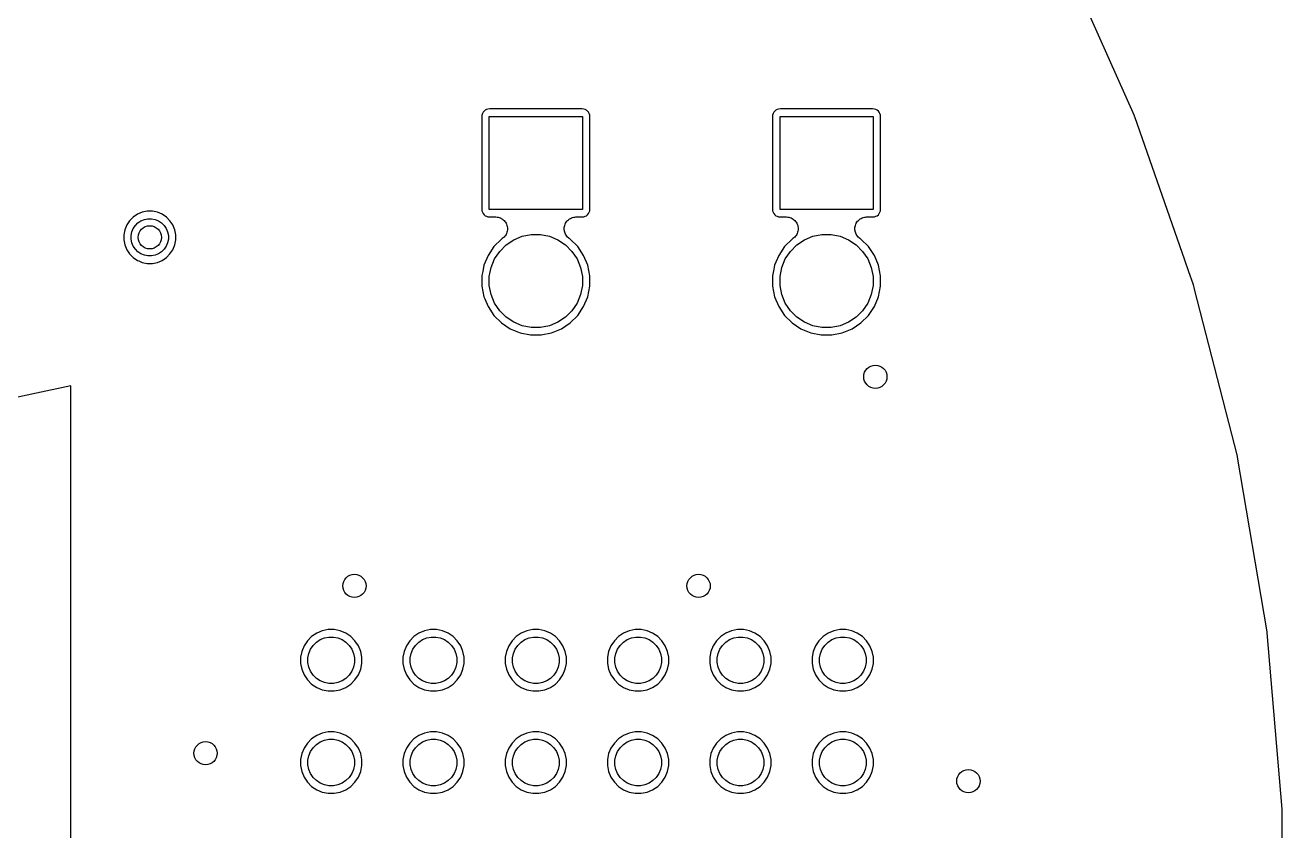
# Model space of a CAD drawing. Extents: x 115.8 to 161.5, y -138.1 to -92.4.
# Drawn here: x 148.01 to 161.52, y -114.53 to -105.87 of the extents above; entities that cross this region are included whole.
import ezdxf

# ---------------------------------------------------------------- set-up
doc = ezdxf.new("R2010")
doc.units = 0
doc.layers.add('BLACK', color=7, linetype='CONTINUOUS')

msp = doc.modelspace()

# ---------------------------------------------------------------- linework, layer by layer
at = {"layer": 'BLACK', "linetype": 'CONTINUOUS'}
for p, q in [((159.156, -105.099), (159.931, -106.839)), ((152.921, -106.834), (152.919, -106.856)), ((152.919, -106.856), (152.919, -107.844)), ((152.926, -106.819), (152.921, -106.834)), ((152.933, -106.805), (152.926, -106.819)), ((152.943, -106.793), (152.933, -106.805)), ((152.955, -106.783), (152.943, -106.793)), ((152.969, -106.776), (152.955, -106.783)), ((152.984, -106.771), (152.969, -106.776)), ((153.006, -106.769), (152.984, -106.771)), ((153, -107.85), (153, -106.85)), ((153, -106.85), (154, -106.85)), ((153.994, -106.769), (153.006, -106.769)), ((154.016, -106.771), (153.994, -106.769)), ((154, -106.85), (154, -107.85)), ((154.031, -106.776), (154.016, -106.771)), ((154.045, -106.783), (154.031, -106.776)), ((154.057, -106.793), (154.045, -106.783)), ((154.067, -106.805), (154.057, -106.793)), ((154.074, -106.819), (154.067, -106.805)), ((154.079, -106.834), (154.074, -106.819)), ((154.081, -106.856), (154.079, -106.834)), ((154.081, -107.844), (154.081, -106.856)), ((156.046, -106.834), (156.044, -106.856)), ((156.044, -106.856), (156.044, -107.844)), ((156.051, -106.819), (156.046, -106.834)), ((156.058, -106.805), (156.051, -106.819)), ((156.068, -106.793), (156.058, -106.805)), ((156.08, -106.783), (156.068, -106.793)), ((156.094, -106.776), (156.08, -106.783)), ((156.109, -106.771), (156.094, -106.776)), ((156.131, -106.769), (156.109, -106.771)), ((156.125, -107.85), (156.125, -106.85)), ((156.125, -106.85), (157.125, -106.85)), ((157.119, -106.769), (156.131, -106.769)), ((157.141, -106.771), (157.119, -106.769)), ((157.125, -106.85), (157.125, -107.85)), ((157.156, -106.776), (157.141, -106.771)), ((157.17, -106.783), (157.156, -106.776)), ((157.182, -106.793), (157.17, -106.783)), ((157.192, -106.805), (157.182, -106.793)), ((157.199, -106.819), (157.192, -106.805)), ((157.204, -106.834), (157.199, -106.819)), ((157.206, -106.856), (157.204, -106.834)), ((157.206, -107.844), (157.206, -106.856)), ((159.931, -106.839), (159.932, -106.841)), ((159.932, -106.841), (159.933, -106.845)), ((159.933, -106.845), (159.935, -106.849)), ((159.935, -106.849), (160.473, -108.393)), ((149.172, -107.933), (149.133, -107.972)), ((149.217, -107.902), (149.172, -107.933)), ((149.268, -107.881), (149.217, -107.902)), ((149.322, -107.87), (149.268, -107.881)), ((149.378, -107.87), (149.322, -107.87)), ((149.432, -107.881), (149.378, -107.87)), ((149.483, -107.902), (149.432, -107.881)), ((149.528, -107.933), (149.483, -107.902)), ((149.567, -107.972), (149.528, -107.933)), ((152.919, -107.844), (152.921, -107.866)), ((152.921, -107.866), (152.926, -107.881)), ((152.926, -107.881), (152.933, -107.895)), ((152.933, -107.895), (152.943, -107.907)), ((152.943, -107.907), (152.955, -107.917)), ((152.955, -107.917), (152.969, -107.924)), ((152.969, -107.924), (152.984, -107.929)), ((152.984, -107.929), (153.006, -107.931)), ((154, -107.85), (153, -107.85)), ((153.006, -107.931), (153.069, -107.931)), ((153.069, -107.931), (153.07, -107.931)), ((153.07, -107.931), (153.07, -107.931)), ((153.07, -107.931), (153.07, -107.931)), ((153.07, -107.931), (153.07, -107.931)), ((153.07, -107.931), (153.083, -107.932)), ((153.083, -107.932), (153.095, -107.934)), ((153.095, -107.934), (153.095, -107.934)), ((153.095, -107.934), (153.095, -107.934)), ((153.095, -107.934), (153.106, -107.937)), ((153.106, -107.937), (153.118, -107.941)), ((153.118, -107.941), (153.118, -107.941)), ((153.118, -107.941), (153.119, -107.941)), ((153.119, -107.941), (153.129, -107.947)), ((153.872, -107.946), (153.883, -107.941)), ((153.883, -107.94), (153.895, -107.937)), ((153.883, -107.941), (153.883, -107.94)), ((153.883, -107.941), (153.883, -107.941)), ((153.895, -107.937), (153.907, -107.933)), ((153.907, -107.933), (153.919, -107.932)), ((153.907, -107.933), (153.907, -107.933)), ((153.907, -107.933), (153.907, -107.933)), ((153.919, -107.932), (153.931, -107.931)), ((153.931, -107.931), (153.994, -107.931)), ((153.994, -107.931), (154.016, -107.929)), ((154.016, -107.929), (154.031, -107.924)), ((154.031, -107.924), (154.045, -107.917)), ((154.045, -107.917), (154.057, -107.907)), ((154.057, -107.907), (154.067, -107.895)), ((154.067, -107.895), (154.074, -107.881)), ((154.074, -107.881), (154.079, -107.866)), ((154.079, -107.866), (154.081, -107.844)), ((156.044, -107.844), (156.046, -107.866)), ((156.046, -107.866), (156.051, -107.881)), ((156.051, -107.881), (156.058, -107.895)), ((156.058, -107.895), (156.068, -107.907)), ((156.068, -107.907), (156.08, -107.917)), ((156.08, -107.917), (156.094, -107.924)), ((156.094, -107.924), (156.109, -107.929)), ((156.109, -107.929), (156.131, -107.931)), ((157.125, -107.85), (156.125, -107.85)), ((156.131, -107.931), (156.194, -107.931)), ((156.194, -107.931), (156.195, -107.931)), ((156.195, -107.931), (156.195, -107.931)), ((156.195, -107.931), (156.195, -107.931)), ((156.195, -107.931), (156.195, -107.931)), ((156.195, -107.931), (156.208, -107.932)), ((156.208, -107.932), (156.22, -107.934)), ((156.22, -107.934), (156.22, -107.934)), ((156.22, -107.934), (156.22, -107.934)), ((156.22, -107.934), (156.231, -107.937)), ((156.231, -107.937), (156.243, -107.941)), ((156.243, -107.941), (156.243, -107.941)), ((156.243, -107.941), (156.244, -107.941)), ((156.244, -107.941), (156.254, -107.947)), ((156.997, -107.946), (157.008, -107.941)), ((157.008, -107.94), (157.02, -107.937)), ((157.008, -107.941), (157.008, -107.94)), ((157.008, -107.941), (157.008, -107.941)), ((157.02, -107.937), (157.032, -107.933)), ((157.032, -107.933), (157.044, -107.932)), ((157.032, -107.933), (157.032, -107.933)), ((157.032, -107.933), (157.032, -107.933)), ((157.044, -107.932), (157.056, -107.931)), ((157.056, -107.931), (157.119, -107.931)), ((157.119, -107.931), (157.141, -107.929)), ((157.141, -107.929), (157.156, -107.924)), ((157.156, -107.924), (157.17, -107.917)), ((157.17, -107.917), (157.182, -107.907)), ((157.182, -107.907), (157.192, -107.895)), ((157.192, -107.895), (157.199, -107.881)), ((157.199, -107.881), (157.204, -107.866)), ((157.204, -107.866), (157.206, -107.844)), ((149.081, -108.068), (149.07, -108.122)), ((149.102, -108.017), (149.081, -108.068)), ((149.133, -107.972), (149.102, -108.017)), ((149.158, -108.092), (149.173, -108.055)), ((149.173, -108.055), (149.195, -108.023)), ((149.195, -108.023), (149.223, -107.995)), ((149.223, -107.995), (149.255, -107.973)), ((149.255, -107.973), (149.292, -107.958)), ((149.292, -107.958), (149.33, -107.95)), ((149.33, -107.95), (149.37, -107.95)), ((149.37, -107.95), (149.408, -107.958)), ((149.408, -107.958), (149.445, -107.973)), ((149.445, -107.973), (149.477, -107.995)), ((149.477, -107.995), (149.505, -108.023)), ((149.505, -108.023), (149.527, -108.055)), ((149.527, -108.055), (149.542, -108.092)), ((149.598, -108.017), (149.567, -107.972)), ((149.619, -108.068), (149.598, -108.017)), ((149.63, -108.122), (149.619, -108.068)), ((153.129, -107.947), (153.14, -107.953)), ((153.14, -107.953), (153.14, -107.953)), ((153.14, -107.953), (153.14, -107.953)), ((153.14, -107.953), (153.15, -107.961)), ((153.15, -107.961), (153.159, -107.969)), ((153.159, -107.969), (153.159, -107.969)), ((153.159, -107.969), (153.159, -107.969)), ((153.159, -107.969), (153.167, -107.979)), ((153.167, -107.979), (153.175, -107.988)), ((153.175, -107.988), (153.175, -107.988)), ((153.175, -107.988), (153.175, -107.988)), ((153.175, -107.988), (153.18, -107.999)), ((153.18, -107.999), (153.186, -108.01)), ((153.186, -108.01), (153.186, -108.01)), ((153.186, -108.01), (153.186, -108.01)), ((153.186, -108.01), (153.19, -108.022)), ((153.19, -108.022), (153.193, -108.034)), ((153.193, -108.034), (153.193, -108.034)), ((153.193, -108.034), (153.193, -108.034)), ((153.193, -108.034), (153.194, -108.046)), ((153.194, -108.071), (153.193, -108.083)), ((153.194, -108.046), (153.196, -108.059)), ((153.196, -108.059), (153.194, -108.071)), ((153.196, -108.059), (153.196, -108.059)), ((153.196, -108.059), (153.196, -108.059)), ((153.804, -108.057), (153.806, -108.045)), ((153.806, -108.069), (153.804, -108.057)), ((153.804, -108.057), (153.804, -108.057)), ((153.804, -108.057), (153.804, -108.057)), ((153.806, -108.045), (153.807, -108.032)), ((153.807, -108.081), (153.806, -108.069)), ((153.807, -108.032), (153.811, -108.021)), ((153.807, -108.032), (153.807, -108.032)), ((153.807, -108.032), (153.807, -108.032)), ((153.811, -108.021), (153.814, -108.009)), ((153.814, -108.009), (153.815, -108.008)), ((153.814, -108.009), (153.814, -108.009)), ((153.815, -108.008), (153.82, -107.998)), ((153.82, -107.998), (153.826, -107.987)), ((153.826, -107.987), (153.834, -107.977)), ((153.826, -107.987), (153.826, -107.987)), ((153.826, -107.987), (153.826, -107.987)), ((153.834, -107.977), (153.842, -107.968)), ((153.842, -107.968), (153.852, -107.96)), ((153.842, -107.968), (153.842, -107.968)), ((153.842, -107.968), (153.842, -107.968)), ((153.852, -107.96), (153.861, -107.952)), ((153.861, -107.952), (153.872, -107.946)), ((153.861, -107.952), (153.861, -107.952)), ((153.861, -107.952), (153.861, -107.952)), ((156.254, -107.947), (156.265, -107.953)), ((156.265, -107.953), (156.265, -107.953)), ((156.265, -107.953), (156.265, -107.953)), ((156.265, -107.953), (156.275, -107.961)), ((156.275, -107.961), (156.284, -107.969)), ((156.284, -107.969), (156.284, -107.969)), ((156.284, -107.969), (156.284, -107.969)), ((156.284, -107.969), (156.292, -107.979)), ((156.292, -107.979), (156.3, -107.988)), ((156.3, -107.988), (156.3, -107.988)), ((156.3, -107.988), (156.3, -107.988)), ((156.3, -107.988), (156.305, -107.999)), ((156.305, -107.999), (156.311, -108.01)), ((156.311, -108.01), (156.311, -108.01)), ((156.311, -108.01), (156.311, -108.01)), ((156.311, -108.01), (156.315, -108.022)), ((156.315, -108.022), (156.318, -108.034)), ((156.318, -108.034), (156.318, -108.034)), ((156.318, -108.034), (156.318, -108.034)), ((156.318, -108.034), (156.319, -108.046)), ((156.319, -108.071), (156.318, -108.083)), ((156.319, -108.046), (156.321, -108.059)), ((156.321, -108.059), (156.319, -108.071)), ((156.321, -108.059), (156.321, -108.059)), ((156.321, -108.059), (156.321, -108.059)), ((156.929, -108.057), (156.931, -108.045)), ((156.931, -108.069), (156.929, -108.057)), ((156.929, -108.057), (156.929, -108.057)), ((156.929, -108.057), (156.929, -108.057)), ((156.931, -108.045), (156.932, -108.032)), ((156.932, -108.081), (156.931, -108.069)), ((156.932, -108.032), (156.936, -108.021)), ((156.932, -108.032), (156.932, -108.032)), ((156.932, -108.032), (156.932, -108.032)), ((156.936, -108.021), (156.939, -108.009)), ((156.939, -108.009), (156.94, -108.008)), ((156.939, -108.009), (156.939, -108.009)), ((156.94, -108.008), (156.945, -107.998)), ((156.945, -107.998), (156.951, -107.987)), ((156.951, -107.987), (156.959, -107.977)), ((156.951, -107.987), (156.951, -107.987)), ((156.951, -107.987), (156.951, -107.987)), ((156.959, -107.977), (156.967, -107.968)), ((156.967, -107.968), (156.977, -107.96)), ((156.967, -107.968), (156.967, -107.968)), ((156.967, -107.968), (156.967, -107.968)), ((156.977, -107.96), (156.986, -107.952)), ((156.986, -107.952), (156.997, -107.946)), ((156.986, -107.952), (156.986, -107.952)), ((156.986, -107.952), (156.986, -107.952)), ((149.07, -108.122), (149.07, -108.178)), ((149.07, -108.178), (149.081, -108.232)), ((149.15, -108.13), (149.158, -108.092)), ((149.15, -108.17), (149.15, -108.13)), ((149.158, -108.208), (149.15, -108.17)), ((149.173, -108.245), (149.158, -108.208)), ((149.542, -108.208), (149.527, -108.245)), ((149.542, -108.092), (149.55, -108.13)), ((149.55, -108.17), (149.542, -108.208)), ((149.55, -108.13), (149.55, -108.17)), ((149.619, -108.232), (149.63, -108.178)), ((149.63, -108.178), (149.63, -108.122)), ((153.13, -108.169), (153.049, -108.25)), ((153.139, -108.164), (153.13, -108.169)), ((153.148, -108.156), (153.139, -108.164)), ((153.158, -108.148), (153.148, -108.156)), ((153.166, -108.138), (153.158, -108.148)), ((153.158, -108.148), (153.158, -108.148)), ((153.158, -108.148), (153.158, -108.148)), ((153.174, -108.129), (153.166, -108.138)), ((153.18, -108.118), (153.174, -108.129)), ((153.174, -108.129), (153.174, -108.129)), ((153.174, -108.129), (153.174, -108.129)), ((153.186, -108.107), (153.18, -108.118)), ((153.181, -108.232), (153.263, -108.177)), ((153.189, -108.095), (153.186, -108.107)), ((153.186, -108.107), (153.186, -108.107)), ((153.186, -108.107), (153.186, -108.107)), ((153.193, -108.084), (153.189, -108.095)), ((153.193, -108.083), (153.193, -108.083)), ((153.193, -108.083), (153.193, -108.084)), ((153.263, -108.177), (153.354, -108.139)), ((153.354, -108.139), (153.451, -108.12)), ((153.451, -108.12), (153.549, -108.12)), ((153.549, -108.12), (153.646, -108.139)), ((153.646, -108.139), (153.737, -108.177)), ((153.737, -108.177), (153.819, -108.232)), ((153.807, -108.082), (153.807, -108.081)), ((153.81, -108.093), (153.807, -108.082)), ((153.807, -108.082), (153.807, -108.082)), ((153.814, -108.105), (153.81, -108.093)), ((153.814, -108.106), (153.814, -108.105)), ((153.814, -108.105), (153.814, -108.105)), ((153.819, -108.116), (153.814, -108.106)), ((153.825, -108.127), (153.819, -108.116)), ((153.825, -108.128), (153.825, -108.127)), ((153.825, -108.127), (153.825, -108.127)), ((153.833, -108.137), (153.825, -108.128)), ((153.841, -108.147), (153.833, -108.137)), ((153.85, -108.155), (153.841, -108.147)), ((153.841, -108.147), (153.841, -108.147)), ((153.841, -108.147), (153.841, -108.147)), ((153.859, -108.163), (153.85, -108.155)), ((153.86, -108.163), (153.859, -108.163)), ((153.861, -108.164), (153.86, -108.163)), ((153.86, -108.163), (153.86, -108.163)), ((153.86, -108.163), (153.86, -108.163)), ((153.87, -108.169), (153.861, -108.164)), ((153.951, -108.25), (153.87, -108.169)), ((156.255, -108.169), (156.174, -108.25)), ((156.264, -108.164), (156.255, -108.169)), ((156.273, -108.156), (156.264, -108.164)), ((156.283, -108.148), (156.273, -108.156)), ((156.291, -108.138), (156.283, -108.148)), ((156.283, -108.148), (156.283, -108.148)), ((156.283, -108.148), (156.283, -108.148)), ((156.299, -108.129), (156.291, -108.138)), ((156.305, -108.118), (156.299, -108.129)), ((156.299, -108.129), (156.299, -108.129)), ((156.299, -108.129), (156.299, -108.129)), ((156.311, -108.107), (156.305, -108.118)), ((156.306, -108.232), (156.388, -108.177)), ((156.314, -108.095), (156.311, -108.107)), ((156.311, -108.107), (156.311, -108.107)), ((156.311, -108.107), (156.311, -108.107)), ((156.318, -108.084), (156.314, -108.095)), ((156.318, -108.083), (156.318, -108.083)), ((156.318, -108.083), (156.318, -108.084)), ((156.388, -108.177), (156.479, -108.139)), ((156.479, -108.139), (156.576, -108.12)), ((156.576, -108.12), (156.674, -108.12)), ((156.674, -108.12), (156.771, -108.139)), ((156.771, -108.139), (156.862, -108.177)), ((156.862, -108.177), (156.944, -108.232)), ((156.932, -108.082), (156.932, -108.081)), ((156.935, -108.093), (156.932, -108.082)), ((156.932, -108.082), (156.932, -108.082)), ((156.939, -108.105), (156.935, -108.093)), ((156.939, -108.106), (156.939, -108.105)), ((156.939, -108.105), (156.939, -108.105)), ((156.944, -108.116), (156.939, -108.106)), ((156.95, -108.127), (156.944, -108.116)), ((156.95, -108.128), (156.95, -108.127)), ((156.95, -108.127), (156.95, -108.127)), ((156.958, -108.137), (156.95, -108.128)), ((156.966, -108.147), (156.958, -108.137)), ((156.975, -108.155), (156.966, -108.147)), ((156.966, -108.147), (156.966, -108.147)), ((156.966, -108.147), (156.966, -108.147)), ((156.984, -108.163), (156.975, -108.155)), ((156.985, -108.163), (156.984, -108.163)), ((156.986, -108.164), (156.985, -108.163)), ((156.985, -108.163), (156.985, -108.163)), ((156.985, -108.163), (156.985, -108.163)), ((156.995, -108.169), (156.986, -108.164)), ((157.076, -108.25), (156.995, -108.169)), ((149.081, -108.232), (149.102, -108.283)), ((149.102, -108.283), (149.133, -108.328)), ((149.133, -108.328), (149.172, -108.367)), ((149.195, -108.277), (149.173, -108.245)), ((149.223, -108.305), (149.195, -108.277)), ((149.255, -108.327), (149.223, -108.305)), ((149.292, -108.342), (149.255, -108.327)), ((149.33, -108.35), (149.292, -108.342)), ((149.37, -108.35), (149.33, -108.35)), ((149.408, -108.342), (149.37, -108.35)), ((149.445, -108.327), (149.408, -108.342)), ((149.477, -108.305), (149.445, -108.327)), ((149.505, -108.277), (149.477, -108.305)), ((149.527, -108.245), (149.505, -108.277)), ((149.528, -108.367), (149.567, -108.328)), ((149.567, -108.328), (149.598, -108.283)), ((149.598, -108.283), (149.619, -108.232)), ((152.986, -108.345), (152.942, -108.451)), ((153.049, -108.25), (152.986, -108.345)), ((153.057, -108.383), (153.112, -108.301)), ((153.112, -108.301), (153.181, -108.232)), ((153.819, -108.232), (153.888, -108.301)), ((153.888, -108.301), (153.943, -108.383)), ((154.014, -108.345), (153.951, -108.25)), ((154.058, -108.451), (154.014, -108.345)), ((156.111, -108.345), (156.067, -108.451)), ((156.174, -108.25), (156.111, -108.345)), ((156.182, -108.383), (156.237, -108.301)), ((156.237, -108.301), (156.306, -108.232)), ((156.944, -108.232), (157.013, -108.301)), ((157.013, -108.301), (157.068, -108.383)), ((157.139, -108.345), (157.076, -108.25)), ((157.183, -108.451), (157.139, -108.345)), ((149.172, -108.367), (149.217, -108.398)), ((149.217, -108.398), (149.232, -108.404)), ((149.232, -108.404), (149.232, -108.404)), ((149.232, -108.404), (149.268, -108.419)), ((149.268, -108.419), (149.322, -108.43)), ((149.322, -108.43), (149.378, -108.43)), ((149.378, -108.43), (149.432, -108.419)), ((149.432, -108.419), (149.483, -108.398)), ((149.483, -108.398), (149.528, -108.367)), ((152.942, -108.451), (152.929, -108.518)), ((153, -108.571), (153.019, -108.474)), ((153.019, -108.474), (153.057, -108.383)), ((153.943, -108.383), (153.981, -108.474)), ((153.981, -108.474), (154, -108.571)), ((154.08, -108.563), (154.058, -108.451)), ((156.067, -108.451), (156.059, -108.494)), ((156.125, -108.571), (156.144, -108.474)), ((156.144, -108.474), (156.182, -108.383)), ((157.068, -108.383), (157.106, -108.474)), ((157.106, -108.474), (157.125, -108.571)), ((157.205, -108.563), (157.183, -108.451)), ((160.473, -108.393), (160.473, -108.393)), ((160.473, -108.393), (160.515, -108.516)), ((152.929, -108.518), (152.92, -108.562)), ((152.92, -108.562), (152.92, -108.563)), ((152.92, -108.563), (152.92, -108.677)), ((152.929, -108.518), (152.929, -108.518)), ((153, -108.669), (153, -108.571)), ((154, -108.571), (154, -108.669)), ((154.08, -108.677), (154.08, -108.563)), ((156.059, -108.494), (156.045, -108.563)), ((156.045, -108.563), (156.045, -108.677)), ((156.059, -108.494), (156.059, -108.494)), ((156.125, -108.669), (156.125, -108.571)), ((157.125, -108.571), (157.125, -108.669)), ((157.205, -108.677), (157.205, -108.563)), ((160.515, -108.516), (160.562, -108.648)), ((152.92, -108.677), (152.942, -108.789)), ((153.019, -108.766), (153, -108.669)), ((154, -108.669), (153.981, -108.766)), ((154.058, -108.789), (154.08, -108.677)), ((156.045, -108.677), (156.067, -108.789)), ((156.144, -108.766), (156.125, -108.669)), ((157.125, -108.669), (157.106, -108.766)), ((157.183, -108.789), (157.205, -108.677)), ((160.562, -108.648), (160.562, -108.65)), ((160.562, -108.65), (160.563, -108.654)), ((160.563, -108.654), (160.565, -108.659)), ((160.565, -108.659), (160.578, -108.709)), ((160.578, -108.709), (161.038, -110.504)), ((152.942, -108.789), (152.952, -108.811)), ((152.952, -108.811), (152.952, -108.812)), ((152.952, -108.812), (152.986, -108.895)), ((153.057, -108.857), (153.019, -108.766)), ((153.112, -108.939), (153.057, -108.857)), ((153.943, -108.857), (153.888, -108.939)), ((153.981, -108.766), (153.943, -108.857)), ((154.014, -108.895), (154.058, -108.789)), ((156.067, -108.789), (156.111, -108.895)), ((156.182, -108.857), (156.144, -108.766)), ((156.237, -108.939), (156.182, -108.857)), ((157.068, -108.857), (157.013, -108.939)), ((157.106, -108.766), (157.068, -108.857)), ((157.139, -108.895), (157.183, -108.789)), ((152.986, -108.895), (153.049, -108.99)), ((153.049, -108.99), (153.13, -109.071)), ((153.181, -109.008), (153.112, -108.939)), ((153.263, -109.063), (153.181, -109.008)), ((153.819, -109.008), (153.737, -109.063)), ((153.888, -108.939), (153.819, -109.008)), ((153.87, -109.071), (153.951, -108.99)), ((153.951, -108.99), (154.014, -108.895)), ((156.111, -108.895), (156.174, -108.99)), ((156.174, -108.99), (156.255, -109.071)), ((156.306, -109.008), (156.237, -108.939)), ((156.388, -109.063), (156.306, -109.008)), ((156.944, -109.008), (156.862, -109.063)), ((157.013, -108.939), (156.944, -109.008)), ((156.995, -109.071), (157.076, -108.99)), ((157.076, -108.99), (157.139, -108.895)), ((153.13, -109.071), (153.225, -109.134)), ((153.225, -109.134), (153.331, -109.178)), ((153.354, -109.101), (153.263, -109.063)), ((153.451, -109.12), (153.354, -109.101)), ((153.549, -109.12), (153.451, -109.12)), ((153.646, -109.101), (153.549, -109.12)), ((153.737, -109.063), (153.646, -109.101)), ((153.669, -109.178), (153.775, -109.134)), ((153.775, -109.134), (153.87, -109.071)), ((156.255, -109.071), (156.35, -109.134)), ((156.35, -109.134), (156.456, -109.178)), ((156.479, -109.101), (156.388, -109.063)), ((156.576, -109.12), (156.479, -109.101)), ((156.674, -109.12), (156.576, -109.12)), ((156.771, -109.101), (156.674, -109.12)), ((156.862, -109.063), (156.771, -109.101)), ((156.794, -109.178), (156.9, -109.134)), ((156.9, -109.134), (156.995, -109.071)), ((153.331, -109.178), (153.443, -109.2)), ((153.443, -109.2), (153.557, -109.2)), ((153.557, -109.2), (153.669, -109.178)), ((156.456, -109.178), (156.568, -109.2)), ((156.568, -109.2), (156.682, -109.2)), ((156.682, -109.2), (156.794, -109.178)), ((148.5, -109.747), (147.575, -109.945)), ((148.5, -120.791), (148.5, -109.747)), ((161.038, -110.504), (161.039, -110.506)), ((161.039, -110.506), (161.04, -110.51)), ((161.04, -110.51), (161.041, -110.514)), ((161.041, -110.514), (161.358, -112.393)), ((151.204, -112.383), (151.144, -112.408)), ((151.267, -112.37), (151.204, -112.383)), ((151.333, -112.37), (151.267, -112.37)), ((151.396, -112.383), (151.333, -112.37)), ((151.456, -112.408), (151.396, -112.383)), ((152.304, -112.383), (152.244, -112.408)), ((152.367, -112.37), (152.304, -112.383)), ((152.433, -112.37), (152.367, -112.37)), ((152.496, -112.383), (152.433, -112.37)), ((152.556, -112.408), (152.496, -112.383)), ((153.404, -112.383), (153.344, -112.408)), ((153.467, -112.37), (153.404, -112.383)), ((153.533, -112.37), (153.467, -112.37)), ((153.596, -112.383), (153.533, -112.37)), ((153.656, -112.408), (153.596, -112.383)), ((154.504, -112.383), (154.444, -112.408)), ((154.567, -112.37), (154.504, -112.383)), ((154.633, -112.37), (154.567, -112.37)), ((154.696, -112.383), (154.633, -112.37)), ((154.756, -112.408), (154.696, -112.383)), ((155.604, -112.383), (155.544, -112.408)), ((155.667, -112.37), (155.604, -112.383)), ((155.733, -112.37), (155.667, -112.37)), ((155.796, -112.383), (155.733, -112.37)), ((155.856, -112.408), (155.796, -112.383)), ((156.704, -112.383), (156.644, -112.408)), ((156.767, -112.37), (156.704, -112.383)), ((156.833, -112.37), (156.767, -112.37)), ((156.896, -112.383), (156.833, -112.37)), ((156.956, -112.408), (156.896, -112.383)), ((161.358, -112.393), (161.359, -112.395)), ((161.359, -112.395), (161.359, -112.399)), ((161.359, -112.399), (161.36, -112.403)), ((161.36, -112.403), (161.519, -114.302)), ((151.044, -112.49), (151.008, -112.544)), ((151.09, -112.444), (151.044, -112.49)), ((151.144, -112.408), (151.09, -112.444)), ((151.106, -112.541), (151.141, -112.506)), ((151.141, -112.506), (151.182, -112.478)), ((151.182, -112.478), (151.227, -112.46)), ((151.227, -112.46), (151.275, -112.45)), ((151.275, -112.45), (151.325, -112.45)), ((151.325, -112.45), (151.373, -112.46)), ((151.373, -112.46), (151.418, -112.478)), ((151.418, -112.478), (151.459, -112.506)), ((151.51, -112.444), (151.456, -112.408)), ((151.459, -112.506), (151.494, -112.541)), ((151.556, -112.49), (151.51, -112.444)), ((151.592, -112.544), (151.556, -112.49)), ((152.144, -112.49), (152.108, -112.544)), ((152.19, -112.444), (152.144, -112.49)), ((152.244, -112.408), (152.19, -112.444)), ((152.206, -112.541), (152.241, -112.506)), ((152.241, -112.506), (152.282, -112.478)), ((152.282, -112.478), (152.327, -112.46)), ((152.327, -112.46), (152.375, -112.45)), ((152.375, -112.45), (152.425, -112.45)), ((152.425, -112.45), (152.473, -112.46)), ((152.473, -112.46), (152.518, -112.478)), ((152.518, -112.478), (152.559, -112.506)), ((152.61, -112.444), (152.556, -112.408)), ((152.559, -112.506), (152.594, -112.541)), ((152.656, -112.49), (152.61, -112.444)), ((152.692, -112.544), (152.656, -112.49)), ((153.244, -112.49), (153.208, -112.544)), ((153.29, -112.444), (153.244, -112.49)), ((153.344, -112.408), (153.29, -112.444)), ((153.306, -112.541), (153.341, -112.506)), ((153.341, -112.506), (153.382, -112.478)), ((153.382, -112.478), (153.427, -112.46)), ((153.427, -112.46), (153.475, -112.45)), ((153.475, -112.45), (153.525, -112.45)), ((153.525, -112.45), (153.573, -112.46)), ((153.573, -112.46), (153.618, -112.478)), ((153.618, -112.478), (153.659, -112.506)), ((153.71, -112.444), (153.656, -112.408)), ((153.659, -112.506), (153.694, -112.541)), ((153.756, -112.49), (153.71, -112.444)), ((153.792, -112.544), (153.756, -112.49)), ((154.344, -112.49), (154.308, -112.544)), ((154.39, -112.444), (154.344, -112.49)), ((154.444, -112.408), (154.39, -112.444)), ((154.406, -112.541), (154.441, -112.506)), ((154.441, -112.506), (154.482, -112.478)), ((154.482, -112.478), (154.527, -112.46)), ((154.527, -112.46), (154.575, -112.45)), ((154.575, -112.45), (154.625, -112.45)), ((154.625, -112.45), (154.673, -112.46)), ((154.673, -112.46), (154.718, -112.478)), ((154.718, -112.478), (154.759, -112.506)), ((154.81, -112.444), (154.756, -112.408)), ((154.759, -112.506), (154.794, -112.541)), ((154.856, -112.49), (154.81, -112.444)), ((154.892, -112.544), (154.856, -112.49)), ((155.444, -112.49), (155.408, -112.544)), ((155.49, -112.444), (155.444, -112.49)), ((155.544, -112.408), (155.49, -112.444)), ((155.506, -112.541), (155.541, -112.506)), ((155.541, -112.506), (155.582, -112.478)), ((155.582, -112.478), (155.627, -112.46)), ((155.627, -112.46), (155.675, -112.45)), ((155.675, -112.45), (155.725, -112.45)), ((155.725, -112.45), (155.773, -112.46)), ((155.773, -112.46), (155.818, -112.478)), ((155.818, -112.478), (155.859, -112.506)), ((155.91, -112.444), (155.856, -112.408)), ((155.859, -112.506), (155.894, -112.541)), ((155.956, -112.49), (155.91, -112.444)), ((155.992, -112.544), (155.956, -112.49)), ((156.544, -112.49), (156.508, -112.544)), ((156.59, -112.444), (156.544, -112.49)), ((156.644, -112.408), (156.59, -112.444)), ((156.606, -112.541), (156.641, -112.506)), ((156.641, -112.506), (156.682, -112.478)), ((156.682, -112.478), (156.727, -112.46)), ((156.727, -112.46), (156.775, -112.45)), ((156.775, -112.45), (156.825, -112.45)), ((156.825, -112.45), (156.873, -112.46)), ((156.873, -112.46), (156.918, -112.478)), ((156.918, -112.478), (156.959, -112.506)), ((157.01, -112.444), (156.956, -112.408)), ((156.959, -112.506), (156.994, -112.541)), ((157.056, -112.49), (157.01, -112.444)), ((157.092, -112.544), (157.056, -112.49)), ((150.983, -112.604), (150.97, -112.667)), ((150.97, -112.667), (150.97, -112.733)), ((151.008, -112.544), (150.983, -112.604)), ((151.05, -112.675), (151.06, -112.627)), ((151.06, -112.627), (151.078, -112.582)), ((151.078, -112.582), (151.106, -112.541)), ((151.494, -112.541), (151.522, -112.582)), ((151.522, -112.582), (151.54, -112.627)), ((151.54, -112.627), (151.55, -112.675)), ((151.617, -112.604), (151.592, -112.544)), ((151.63, -112.667), (151.617, -112.604)), ((151.63, -112.733), (151.63, -112.667)), ((152.083, -112.604), (152.07, -112.667)), ((152.07, -112.667), (152.07, -112.733)), ((152.108, -112.544), (152.083, -112.604)), ((152.15, -112.675), (152.16, -112.627)), ((152.16, -112.627), (152.178, -112.582)), ((152.178, -112.582), (152.206, -112.541)), ((152.594, -112.541), (152.622, -112.582)), ((152.622, -112.582), (152.64, -112.627)), ((152.64, -112.627), (152.65, -112.675)), ((152.717, -112.604), (152.692, -112.544)), ((152.73, -112.667), (152.717, -112.604)), ((152.73, -112.733), (152.73, -112.667)), ((153.183, -112.604), (153.17, -112.667)), ((153.17, -112.667), (153.17, -112.733)), ((153.208, -112.544), (153.183, -112.604)), ((153.25, -112.675), (153.26, -112.627)), ((153.26, -112.627), (153.278, -112.582)), ((153.278, -112.582), (153.306, -112.541)), ((153.694, -112.541), (153.722, -112.582)), ((153.722, -112.582), (153.74, -112.627)), ((153.74, -112.627), (153.75, -112.675)), ((153.817, -112.604), (153.792, -112.544)), ((153.83, -112.667), (153.817, -112.604)), ((153.83, -112.733), (153.83, -112.667)), ((154.283, -112.604), (154.27, -112.667)), ((154.27, -112.667), (154.27, -112.733)), ((154.308, -112.544), (154.283, -112.604)), ((154.35, -112.675), (154.36, -112.627)), ((154.36, -112.627), (154.378, -112.582)), ((154.378, -112.582), (154.406, -112.541)), ((154.794, -112.541), (154.822, -112.582)), ((154.822, -112.582), (154.84, -112.627)), ((154.84, -112.627), (154.85, -112.675)), ((154.917, -112.604), (154.892, -112.544)), ((154.93, -112.667), (154.917, -112.604)), ((154.93, -112.733), (154.93, -112.667)), ((155.383, -112.604), (155.37, -112.667)), ((155.37, -112.667), (155.37, -112.733)), ((155.408, -112.544), (155.383, -112.604)), ((155.45, -112.675), (155.46, -112.627)), ((155.46, -112.627), (155.478, -112.582)), ((155.478, -112.582), (155.506, -112.541)), ((155.894, -112.541), (155.922, -112.582)), ((155.922, -112.582), (155.94, -112.627)), ((155.94, -112.627), (155.95, -112.675)), ((156.017, -112.604), (155.992, -112.544)), ((156.03, -112.667), (156.017, -112.604)), ((156.03, -112.733), (156.03, -112.667)), ((156.483, -112.604), (156.47, -112.667)), ((156.47, -112.667), (156.47, -112.733)), ((156.508, -112.544), (156.483, -112.604)), ((156.55, -112.675), (156.56, -112.627)), ((156.56, -112.627), (156.578, -112.582)), ((156.578, -112.582), (156.606, -112.541)), ((156.994, -112.541), (157.022, -112.582)), ((157.022, -112.582), (157.04, -112.627)), ((157.04, -112.627), (157.05, -112.675)), ((157.117, -112.604), (157.092, -112.544)), ((157.13, -112.667), (157.117, -112.604)), ((157.13, -112.733), (157.13, -112.667)), ((150.97, -112.733), (150.983, -112.796)), ((150.983, -112.796), (151.008, -112.856)), ((151.05, -112.725), (151.05, -112.675)), ((151.06, -112.773), (151.05, -112.725)), ((151.078, -112.818), (151.06, -112.773)), ((151.54, -112.773), (151.522, -112.818)), ((151.55, -112.725), (151.54, -112.773)), ((151.55, -112.675), (151.55, -112.725)), ((151.592, -112.856), (151.617, -112.796)), ((151.617, -112.796), (151.63, -112.733)), ((152.07, -112.733), (152.083, -112.796)), ((152.083, -112.796), (152.108, -112.856)), ((152.15, -112.725), (152.15, -112.675)), ((152.16, -112.773), (152.15, -112.725)), ((152.178, -112.818), (152.16, -112.773)), ((152.64, -112.773), (152.622, -112.818)), ((152.65, -112.725), (152.64, -112.773)), ((152.65, -112.675), (152.65, -112.725)), ((152.692, -112.856), (152.717, -112.796)), ((152.717, -112.796), (152.73, -112.733)), ((153.17, -112.733), (153.183, -112.796)), ((153.183, -112.796), (153.208, -112.856)), ((153.25, -112.725), (153.25, -112.675)), ((153.26, -112.773), (153.25, -112.725)), ((153.278, -112.818), (153.26, -112.773)), ((153.74, -112.773), (153.722, -112.818)), ((153.75, -112.725), (153.74, -112.773)), ((153.75, -112.675), (153.75, -112.725)), ((153.792, -112.856), (153.817, -112.796)), ((153.817, -112.796), (153.83, -112.733)), ((154.27, -112.733), (154.283, -112.796)), ((154.283, -112.796), (154.308, -112.856)), ((154.35, -112.725), (154.35, -112.675)), ((154.36, -112.773), (154.35, -112.725)), ((154.378, -112.818), (154.36, -112.773)), ((154.84, -112.773), (154.822, -112.818)), ((154.85, -112.725), (154.84, -112.773)), ((154.85, -112.675), (154.85, -112.725)), ((154.892, -112.856), (154.917, -112.796)), ((154.917, -112.796), (154.93, -112.733)), ((155.37, -112.733), (155.383, -112.796)), ((155.383, -112.796), (155.408, -112.856)), ((155.45, -112.725), (155.45, -112.675)), ((155.46, -112.773), (155.45, -112.725)), ((155.478, -112.818), (155.46, -112.773)), ((155.94, -112.773), (155.922, -112.818)), ((155.95, -112.725), (155.94, -112.773)), ((155.95, -112.675), (155.95, -112.725)), ((155.992, -112.856), (156.017, -112.796)), ((156.017, -112.796), (156.03, -112.733)), ((156.47, -112.733), (156.483, -112.796)), ((156.483, -112.796), (156.508, -112.856)), ((156.55, -112.725), (156.55, -112.675)), ((156.56, -112.773), (156.55, -112.725)), ((156.578, -112.818), (156.56, -112.773)), ((157.04, -112.773), (157.022, -112.818)), ((157.05, -112.725), (157.04, -112.773)), ((157.05, -112.675), (157.05, -112.725)), ((157.092, -112.856), (157.117, -112.796)), ((157.117, -112.796), (157.13, -112.733)), ((151.008, -112.856), (151.044, -112.91)), ((151.044, -112.91), (151.09, -112.956)), ((151.106, -112.859), (151.078, -112.818)), ((151.141, -112.894), (151.106, -112.859)), ((151.182, -112.922), (151.141, -112.894)), ((151.227, -112.94), (151.182, -112.922)), ((151.275, -112.95), (151.227, -112.94)), ((151.373, -112.94), (151.325, -112.95)), ((151.418, -112.922), (151.373, -112.94)), ((151.459, -112.894), (151.418, -112.922)), ((151.494, -112.859), (151.459, -112.894)), ((151.522, -112.818), (151.494, -112.859)), ((151.51, -112.956), (151.556, -112.91)), ((151.556, -112.91), (151.592, -112.856)), ((152.108, -112.856), (152.144, -112.91)), ((152.144, -112.91), (152.19, -112.956)), ((152.206, -112.859), (152.178, -112.818)), ((152.241, -112.894), (152.206, -112.859)), ((152.282, -112.922), (152.241, -112.894)), ((152.327, -112.94), (152.282, -112.922)), ((152.375, -112.95), (152.327, -112.94)), ((152.473, -112.94), (152.425, -112.95)), ((152.518, -112.922), (152.473, -112.94)), ((152.559, -112.894), (152.518, -112.922)), ((152.594, -112.859), (152.559, -112.894)), ((152.622, -112.818), (152.594, -112.859)), ((152.61, -112.956), (152.656, -112.91)), ((152.656, -112.91), (152.692, -112.856)), ((153.208, -112.856), (153.244, -112.91)), ((153.244, -112.91), (153.29, -112.956)), ((153.306, -112.859), (153.278, -112.818)), ((153.341, -112.894), (153.306, -112.859)), ((153.382, -112.922), (153.341, -112.894)), ((153.427, -112.94), (153.382, -112.922)), ((153.475, -112.95), (153.427, -112.94)), ((153.573, -112.94), (153.525, -112.95)), ((153.618, -112.922), (153.573, -112.94)), ((153.659, -112.894), (153.618, -112.922)), ((153.694, -112.859), (153.659, -112.894)), ((153.722, -112.818), (153.694, -112.859)), ((153.71, -112.956), (153.756, -112.91)), ((153.756, -112.91), (153.792, -112.856)), ((154.308, -112.856), (154.344, -112.91)), ((154.344, -112.91), (154.39, -112.956)), ((154.406, -112.859), (154.378, -112.818)), ((154.441, -112.894), (154.406, -112.859)), ((154.482, -112.922), (154.441, -112.894)), ((154.527, -112.94), (154.482, -112.922)), ((154.575, -112.95), (154.527, -112.94)), ((154.673, -112.94), (154.625, -112.95)), ((154.718, -112.922), (154.673, -112.94)), ((154.759, -112.894), (154.718, -112.922)), ((154.794, -112.859), (154.759, -112.894)), ((154.822, -112.818), (154.794, -112.859)), ((154.81, -112.956), (154.856, -112.91)), ((154.856, -112.91), (154.892, -112.856)), ((155.408, -112.856), (155.444, -112.91)), ((155.444, -112.91), (155.49, -112.956)), ((155.506, -112.859), (155.478, -112.818)), ((155.541, -112.894), (155.506, -112.859)), ((155.582, -112.922), (155.541, -112.894)), ((155.627, -112.94), (155.582, -112.922)), ((155.675, -112.95), (155.627, -112.94)), ((155.773, -112.94), (155.725, -112.95)), ((155.818, -112.922), (155.773, -112.94)), ((155.859, -112.894), (155.818, -112.922)), ((155.894, -112.859), (155.859, -112.894)), ((155.922, -112.818), (155.894, -112.859)), ((155.91, -112.956), (155.956, -112.91)), ((155.956, -112.91), (155.992, -112.856)), ((156.508, -112.856), (156.544, -112.91)), ((156.544, -112.91), (156.59, -112.956)), ((156.606, -112.859), (156.578, -112.818)), ((156.641, -112.894), (156.606, -112.859)), ((156.682, -112.922), (156.641, -112.894)), ((156.727, -112.94), (156.682, -112.922)), ((156.775, -112.95), (156.727, -112.94)), ((156.873, -112.94), (156.825, -112.95)), ((156.918, -112.922), (156.873, -112.94)), ((156.959, -112.894), (156.918, -112.922)), ((156.994, -112.859), (156.959, -112.894)), ((157.022, -112.818), (156.994, -112.859)), ((157.01, -112.956), (157.056, -112.91)), ((157.056, -112.91), (157.092, -112.856)), ((151.09, -112.956), (151.144, -112.992)), ((151.144, -112.992), (151.204, -113.017)), ((151.204, -113.017), (151.267, -113.03)), ((151.267, -113.03), (151.333, -113.03)), ((151.325, -112.95), (151.275, -112.95)), ((151.333, -113.03), (151.396, -113.017)), ((151.396, -113.017), (151.456, -112.992)), ((151.456, -112.992), (151.51, -112.956)), ((152.19, -112.956), (152.244, -112.992)), ((152.244, -112.992), (152.304, -113.017)), ((152.304, -113.017), (152.367, -113.03)), ((152.367, -113.03), (152.433, -113.03)), ((152.425, -112.95), (152.375, -112.95)), ((152.433, -113.03), (152.496, -113.017)), ((152.496, -113.017), (152.556, -112.992)), ((152.556, -112.992), (152.61, -112.956)), ((153.29, -112.956), (153.344, -112.992)), ((153.344, -112.992), (153.404, -113.017)), ((153.404, -113.017), (153.467, -113.03)), ((153.467, -113.03), (153.533, -113.03)), ((153.525, -112.95), (153.475, -112.95)), ((153.533, -113.03), (153.596, -113.017)), ((153.596, -113.017), (153.656, -112.992)), ((153.656, -112.992), (153.71, -112.956)), ((154.39, -112.956), (154.444, -112.992)), ((154.444, -112.992), (154.504, -113.017)), ((154.504, -113.017), (154.567, -113.03)), ((154.567, -113.03), (154.633, -113.03)), ((154.625, -112.95), (154.575, -112.95)), ((154.633, -113.03), (154.696, -113.017)), ((154.696, -113.017), (154.756, -112.992)), ((154.756, -112.992), (154.81, -112.956)), ((155.49, -112.956), (155.544, -112.992)), ((155.544, -112.992), (155.604, -113.017)), ((155.604, -113.017), (155.667, -113.03)), ((155.667, -113.03), (155.733, -113.03)), ((155.725, -112.95), (155.675, -112.95)), ((155.733, -113.03), (155.796, -113.017)), ((155.796, -113.017), (155.856, -112.992)), ((155.856, -112.992), (155.91, -112.956)), ((156.59, -112.956), (156.644, -112.992)), ((156.644, -112.992), (156.704, -113.017)), ((156.704, -113.017), (156.767, -113.03)), ((156.767, -113.03), (156.833, -113.03)), ((156.825, -112.95), (156.775, -112.95)), ((156.833, -113.03), (156.896, -113.017)), ((156.896, -113.017), (156.956, -112.992)), ((156.956, -112.992), (157.01, -112.956)), ((151.204, -113.483), (151.144, -113.508)), ((151.267, -113.47), (151.204, -113.483)), ((151.333, -113.47), (151.267, -113.47)), ((151.396, -113.483), (151.333, -113.47)), ((151.456, -113.508), (151.396, -113.483)), ((152.304, -113.483), (152.244, -113.508)), ((152.367, -113.47), (152.304, -113.483)), ((152.433, -113.47), (152.367, -113.47)), ((152.496, -113.483), (152.433, -113.47)), ((152.556, -113.508), (152.496, -113.483)), ((153.404, -113.483), (153.344, -113.508)), ((153.467, -113.47), (153.404, -113.483)), ((153.533, -113.47), (153.467, -113.47)), ((153.596, -113.483), (153.533, -113.47)), ((153.656, -113.508), (153.596, -113.483)), ((154.504, -113.483), (154.444, -113.508)), ((154.567, -113.47), (154.504, -113.483)), ((154.633, -113.47), (154.567, -113.47)), ((154.696, -113.483), (154.633, -113.47)), ((154.756, -113.508), (154.696, -113.483)), ((155.604, -113.483), (155.544, -113.508)), ((155.667, -113.47), (155.604, -113.483)), ((155.733, -113.47), (155.667, -113.47)), ((155.796, -113.483), (155.733, -113.47)), ((155.856, -113.508), (155.796, -113.483)), ((156.704, -113.483), (156.644, -113.508)), ((156.767, -113.47), (156.704, -113.483)), ((156.833, -113.47), (156.767, -113.47)), ((156.896, -113.483), (156.833, -113.47)), ((156.956, -113.508), (156.896, -113.483)), ((151.044, -113.59), (151.008, -113.644)), ((151.09, -113.544), (151.044, -113.59)), ((151.144, -113.508), (151.09, -113.544)), ((151.106, -113.641), (151.141, -113.606)), ((151.141, -113.606), (151.182, -113.578)), ((151.182, -113.578), (151.227, -113.56)), ((151.227, -113.56), (151.275, -113.55)), ((151.275, -113.55), (151.325, -113.55)), ((151.325, -113.55), (151.373, -113.56)), ((151.373, -113.56), (151.418, -113.578)), ((151.418, -113.578), (151.459, -113.606)), ((151.51, -113.544), (151.456, -113.508)), ((151.459, -113.606), (151.494, -113.641)), ((151.556, -113.59), (151.51, -113.544)), ((151.592, -113.644), (151.556, -113.59)), ((152.144, -113.59), (152.108, -113.644)), ((152.19, -113.544), (152.144, -113.59)), ((152.244, -113.508), (152.19, -113.544)), ((152.206, -113.641), (152.241, -113.606)), ((152.241, -113.606), (152.282, -113.578)), ((152.282, -113.578), (152.327, -113.56)), ((152.327, -113.56), (152.375, -113.55)), ((152.375, -113.55), (152.425, -113.55)), ((152.425, -113.55), (152.473, -113.56)), ((152.473, -113.56), (152.518, -113.578)), ((152.518, -113.578), (152.559, -113.606)), ((152.61, -113.544), (152.556, -113.508)), ((152.559, -113.606), (152.594, -113.641)), ((152.656, -113.59), (152.61, -113.544)), ((152.692, -113.644), (152.656, -113.59)), ((153.244, -113.59), (153.208, -113.644)), ((153.29, -113.544), (153.244, -113.59)), ((153.344, -113.508), (153.29, -113.544)), ((153.306, -113.641), (153.341, -113.606)), ((153.341, -113.606), (153.382, -113.578)), ((153.382, -113.578), (153.427, -113.56)), ((153.427, -113.56), (153.475, -113.55)), ((153.475, -113.55), (153.525, -113.55)), ((153.525, -113.55), (153.573, -113.56)), ((153.573, -113.56), (153.618, -113.578)), ((153.618, -113.578), (153.659, -113.606)), ((153.71, -113.544), (153.656, -113.508)), ((153.659, -113.606), (153.694, -113.641)), ((153.756, -113.59), (153.71, -113.544)), ((153.792, -113.644), (153.756, -113.59)), ((154.344, -113.59), (154.308, -113.644)), ((154.39, -113.544), (154.344, -113.59)), ((154.444, -113.508), (154.39, -113.544)), ((154.406, -113.641), (154.441, -113.606)), ((154.441, -113.606), (154.482, -113.578)), ((154.482, -113.578), (154.527, -113.56)), ((154.527, -113.56), (154.575, -113.55)), ((154.575, -113.55), (154.625, -113.55)), ((154.625, -113.55), (154.673, -113.56)), ((154.673, -113.56), (154.718, -113.578)), ((154.718, -113.578), (154.759, -113.606)), ((154.81, -113.544), (154.756, -113.508)), ((154.759, -113.606), (154.794, -113.641)), ((154.856, -113.59), (154.81, -113.544)), ((154.892, -113.644), (154.856, -113.59)), ((155.444, -113.59), (155.408, -113.644)), ((155.49, -113.544), (155.444, -113.59)), ((155.544, -113.508), (155.49, -113.544)), ((155.506, -113.641), (155.541, -113.606)), ((155.541, -113.606), (155.582, -113.578)), ((155.582, -113.578), (155.627, -113.56)), ((155.627, -113.56), (155.675, -113.55)), ((155.675, -113.55), (155.725, -113.55)), ((155.725, -113.55), (155.773, -113.56)), ((155.773, -113.56), (155.818, -113.578)), ((155.818, -113.578), (155.859, -113.606)), ((155.91, -113.544), (155.856, -113.508)), ((155.859, -113.606), (155.894, -113.641)), ((155.956, -113.59), (155.91, -113.544)), ((155.992, -113.644), (155.956, -113.59)), ((156.544, -113.59), (156.508, -113.644)), ((156.59, -113.544), (156.544, -113.59)), ((156.644, -113.508), (156.59, -113.544)), ((156.606, -113.641), (156.641, -113.606)), ((156.641, -113.606), (156.682, -113.578)), ((156.682, -113.578), (156.727, -113.56)), ((156.727, -113.56), (156.775, -113.55)), ((156.775, -113.55), (156.825, -113.55)), ((156.825, -113.55), (156.873, -113.56)), ((156.873, -113.56), (156.918, -113.578)), ((156.918, -113.578), (156.959, -113.606)), ((157.01, -113.544), (156.956, -113.508)), ((156.959, -113.606), (156.994, -113.641)), ((157.056, -113.59), (157.01, -113.544)), ((157.092, -113.644), (157.056, -113.59)), ((150.983, -113.704), (150.97, -113.767)), ((151.008, -113.644), (150.983, -113.704)), ((151.05, -113.775), (151.06, -113.727)), ((151.06, -113.727), (151.078, -113.682)), ((151.078, -113.682), (151.106, -113.641)), ((151.494, -113.641), (151.522, -113.682)), ((151.522, -113.682), (151.54, -113.727)), ((151.54, -113.727), (151.55, -113.775)), ((151.617, -113.704), (151.592, -113.644)), ((151.63, -113.767), (151.617, -113.704)), ((152.083, -113.704), (152.07, -113.767)), ((152.108, -113.644), (152.083, -113.704)), ((152.15, -113.775), (152.16, -113.727)), ((152.16, -113.727), (152.178, -113.682)), ((152.178, -113.682), (152.206, -113.641)), ((152.594, -113.641), (152.622, -113.682)), ((152.622, -113.682), (152.64, -113.727)), ((152.64, -113.727), (152.65, -113.775)), ((152.717, -113.704), (152.692, -113.644)), ((152.73, -113.767), (152.717, -113.704)), ((153.183, -113.704), (153.17, -113.767)), ((153.208, -113.644), (153.183, -113.704)), ((153.25, -113.775), (153.26, -113.727)), ((153.26, -113.727), (153.278, -113.682)), ((153.278, -113.682), (153.306, -113.641)), ((153.694, -113.641), (153.722, -113.682)), ((153.722, -113.682), (153.74, -113.727)), ((153.74, -113.727), (153.75, -113.775)), ((153.817, -113.704), (153.792, -113.644)), ((153.83, -113.767), (153.817, -113.704)), ((154.283, -113.704), (154.27, -113.767)), ((154.308, -113.644), (154.283, -113.704)), ((154.35, -113.775), (154.36, -113.727)), ((154.36, -113.727), (154.378, -113.682)), ((154.378, -113.682), (154.406, -113.641)), ((154.794, -113.641), (154.822, -113.682)), ((154.822, -113.682), (154.84, -113.727)), ((154.84, -113.727), (154.85, -113.775)), ((154.917, -113.704), (154.892, -113.644)), ((154.93, -113.767), (154.917, -113.704)), ((155.383, -113.704), (155.37, -113.767)), ((155.408, -113.644), (155.383, -113.704)), ((155.45, -113.775), (155.46, -113.727)), ((155.46, -113.727), (155.478, -113.682)), ((155.478, -113.682), (155.506, -113.641)), ((155.894, -113.641), (155.922, -113.682)), ((155.922, -113.682), (155.94, -113.727)), ((155.94, -113.727), (155.95, -113.775)), ((156.017, -113.704), (155.992, -113.644)), ((156.03, -113.767), (156.017, -113.704)), ((156.483, -113.704), (156.47, -113.767)), ((156.508, -113.644), (156.483, -113.704)), ((156.55, -113.775), (156.56, -113.727)), ((156.56, -113.727), (156.578, -113.682)), ((156.578, -113.682), (156.606, -113.641)), ((156.994, -113.641), (157.022, -113.682)), ((157.022, -113.682), (157.04, -113.727)), ((157.04, -113.727), (157.05, -113.775)), ((157.117, -113.704), (157.092, -113.644)), ((157.13, -113.767), (157.117, -113.704)), ((150.97, -113.767), (150.97, -113.833)), ((150.97, -113.833), (150.983, -113.896)), ((151.05, -113.825), (151.05, -113.775)), ((151.06, -113.873), (151.05, -113.825)), ((151.078, -113.918), (151.06, -113.873)), ((151.54, -113.873), (151.522, -113.918)), ((151.55, -113.825), (151.54, -113.873)), ((151.55, -113.775), (151.55, -113.825)), ((151.617, -113.896), (151.63, -113.833)), ((151.63, -113.833), (151.63, -113.767)), ((152.07, -113.767), (152.07, -113.833)), ((152.07, -113.833), (152.083, -113.896)), ((152.15, -113.825), (152.15, -113.775)), ((152.16, -113.873), (152.15, -113.825)), ((152.178, -113.918), (152.16, -113.873)), ((152.64, -113.873), (152.622, -113.918)), ((152.65, -113.825), (152.64, -113.873)), ((152.65, -113.775), (152.65, -113.825)), ((152.717, -113.896), (152.73, -113.833)), ((152.73, -113.833), (152.73, -113.767)), ((153.17, -113.767), (153.17, -113.833)), ((153.17, -113.833), (153.183, -113.896)), ((153.25, -113.825), (153.25, -113.775)), ((153.26, -113.873), (153.25, -113.825)), ((153.278, -113.918), (153.26, -113.873)), ((153.74, -113.873), (153.722, -113.918)), ((153.75, -113.825), (153.74, -113.873)), ((153.75, -113.775), (153.75, -113.825)), ((153.817, -113.896), (153.83, -113.833)), ((153.83, -113.833), (153.83, -113.767)), ((154.27, -113.767), (154.27, -113.833)), ((154.27, -113.833), (154.283, -113.896)), ((154.35, -113.825), (154.35, -113.775)), ((154.36, -113.873), (154.35, -113.825)), ((154.378, -113.918), (154.36, -113.873)), ((154.84, -113.873), (154.822, -113.918)), ((154.85, -113.825), (154.84, -113.873)), ((154.85, -113.775), (154.85, -113.825)), ((154.917, -113.896), (154.93, -113.833)), ((154.93, -113.833), (154.93, -113.767)), ((155.37, -113.767), (155.37, -113.833)), ((155.37, -113.833), (155.383, -113.896)), ((155.45, -113.825), (155.45, -113.775)), ((155.46, -113.873), (155.45, -113.825)), ((155.478, -113.918), (155.46, -113.873)), ((155.94, -113.873), (155.922, -113.918)), ((155.95, -113.825), (155.94, -113.873)), ((155.95, -113.775), (155.95, -113.825)), ((156.017, -113.896), (156.03, -113.833)), ((156.03, -113.833), (156.03, -113.767)), ((156.47, -113.767), (156.47, -113.833)), ((156.47, -113.833), (156.483, -113.896)), ((156.55, -113.825), (156.55, -113.775)), ((156.56, -113.873), (156.55, -113.825)), ((156.578, -113.918), (156.56, -113.873)), ((157.04, -113.873), (157.022, -113.918)), ((157.05, -113.825), (157.04, -113.873)), ((157.05, -113.775), (157.05, -113.825)), ((157.117, -113.896), (157.13, -113.833)), ((157.13, -113.833), (157.13, -113.767)), ((150.983, -113.896), (151.008, -113.956)), ((151.008, -113.956), (151.044, -114.01)), ((151.044, -114.01), (151.09, -114.056)), ((151.106, -113.959), (151.078, -113.918)), ((151.141, -113.994), (151.106, -113.959)), ((151.182, -114.022), (151.141, -113.994)), ((151.227, -114.04), (151.182, -114.022)), ((151.418, -114.022), (151.373, -114.04)), ((151.459, -113.994), (151.418, -114.022)), ((151.494, -113.959), (151.459, -113.994)), ((151.522, -113.918), (151.494, -113.959)), ((151.51, -114.056), (151.556, -114.01)), ((151.556, -114.01), (151.592, -113.956)), ((151.592, -113.956), (151.617, -113.896)), ((152.083, -113.896), (152.108, -113.956)), ((152.108, -113.956), (152.144, -114.01)), ((152.144, -114.01), (152.19, -114.056)), ((152.206, -113.959), (152.178, -113.918)), ((152.241, -113.994), (152.206, -113.959)), ((152.282, -114.022), (152.241, -113.994)), ((152.327, -114.04), (152.282, -114.022)), ((152.518, -114.022), (152.473, -114.04)), ((152.559, -113.994), (152.518, -114.022)), ((152.594, -113.959), (152.559, -113.994)), ((152.622, -113.918), (152.594, -113.959)), ((152.61, -114.056), (152.656, -114.01)), ((152.656, -114.01), (152.692, -113.956)), ((152.692, -113.956), (152.717, -113.896)), ((153.183, -113.896), (153.208, -113.956)), ((153.208, -113.956), (153.244, -114.01)), ((153.244, -114.01), (153.29, -114.056)), ((153.306, -113.959), (153.278, -113.918)), ((153.341, -113.994), (153.306, -113.959)), ((153.382, -114.022), (153.341, -113.994)), ((153.427, -114.04), (153.382, -114.022)), ((153.618, -114.022), (153.573, -114.04)), ((153.659, -113.994), (153.618, -114.022)), ((153.694, -113.959), (153.659, -113.994)), ((153.722, -113.918), (153.694, -113.959)), ((153.71, -114.056), (153.756, -114.01)), ((153.756, -114.01), (153.792, -113.956)), ((153.792, -113.956), (153.817, -113.896)), ((154.283, -113.896), (154.308, -113.956)), ((154.308, -113.956), (154.344, -114.01)), ((154.344, -114.01), (154.39, -114.056)), ((154.406, -113.959), (154.378, -113.918)), ((154.441, -113.994), (154.406, -113.959)), ((154.482, -114.022), (154.441, -113.994)), ((154.527, -114.04), (154.482, -114.022)), ((154.718, -114.022), (154.673, -114.04)), ((154.759, -113.994), (154.718, -114.022)), ((154.794, -113.959), (154.759, -113.994)), ((154.822, -113.918), (154.794, -113.959)), ((154.81, -114.056), (154.856, -114.01)), ((154.856, -114.01), (154.892, -113.956)), ((154.892, -113.956), (154.917, -113.896)), ((155.383, -113.896), (155.408, -113.956)), ((155.408, -113.956), (155.444, -114.01)), ((155.444, -114.01), (155.49, -114.056)), ((155.506, -113.959), (155.478, -113.918)), ((155.541, -113.994), (155.506, -113.959)), ((155.582, -114.022), (155.541, -113.994)), ((155.627, -114.04), (155.582, -114.022)), ((155.818, -114.022), (155.773, -114.04)), ((155.859, -113.994), (155.818, -114.022)), ((155.894, -113.959), (155.859, -113.994)), ((155.922, -113.918), (155.894, -113.959)), ((155.91, -114.056), (155.956, -114.01)), ((155.956, -114.01), (155.992, -113.956)), ((155.992, -113.956), (156.017, -113.896)), ((156.483, -113.896), (156.508, -113.956)), ((156.508, -113.956), (156.544, -114.01)), ((156.544, -114.01), (156.59, -114.056)), ((156.606, -113.959), (156.578, -113.918)), ((156.641, -113.994), (156.606, -113.959)), ((156.682, -114.022), (156.641, -113.994)), ((156.727, -114.04), (156.682, -114.022)), ((156.918, -114.022), (156.873, -114.04)), ((156.959, -113.994), (156.918, -114.022)), ((156.994, -113.959), (156.959, -113.994)), ((157.022, -113.918), (156.994, -113.959)), ((157.01, -114.056), (157.056, -114.01)), ((157.056, -114.01), (157.092, -113.956)), ((157.092, -113.956), (157.117, -113.896)), ((151.09, -114.056), (151.144, -114.092)), ((151.144, -114.092), (151.204, -114.117)), ((151.204, -114.117), (151.267, -114.13)), ((151.275, -114.05), (151.227, -114.04)), ((151.267, -114.13), (151.333, -114.13)), ((151.325, -114.05), (151.275, -114.05)), ((151.373, -114.04), (151.325, -114.05)), ((151.333, -114.13), (151.396, -114.117)), ((151.396, -114.117), (151.456, -114.092)), ((151.456, -114.092), (151.51, -114.056)), ((152.19, -114.056), (152.244, -114.092)), ((152.244, -114.092), (152.304, -114.117)), ((152.304, -114.117), (152.367, -114.13)), ((152.375, -114.05), (152.327, -114.04)), ((152.367, -114.13), (152.433, -114.13)), ((152.425, -114.05), (152.375, -114.05)), ((152.473, -114.04), (152.425, -114.05)), ((152.433, -114.13), (152.496, -114.117)), ((152.496, -114.117), (152.556, -114.092)), ((152.556, -114.092), (152.61, -114.056)), ((153.29, -114.056), (153.344, -114.092)), ((153.344, -114.092), (153.404, -114.117)), ((153.404, -114.117), (153.467, -114.13)), ((153.475, -114.05), (153.427, -114.04)), ((153.467, -114.13), (153.533, -114.13)), ((153.525, -114.05), (153.475, -114.05)), ((153.573, -114.04), (153.525, -114.05)), ((153.533, -114.13), (153.596, -114.117)), ((153.596, -114.117), (153.656, -114.092)), ((153.656, -114.092), (153.71, -114.056)), ((154.39, -114.056), (154.444, -114.092)), ((154.444, -114.092), (154.504, -114.117)), ((154.504, -114.117), (154.567, -114.13)), ((154.575, -114.05), (154.527, -114.04)), ((154.567, -114.13), (154.633, -114.13)), ((154.625, -114.05), (154.575, -114.05)), ((154.673, -114.04), (154.625, -114.05)), ((154.633, -114.13), (154.696, -114.117)), ((154.696, -114.117), (154.756, -114.092)), ((154.756, -114.092), (154.81, -114.056)), ((155.49, -114.056), (155.544, -114.092)), ((155.544, -114.092), (155.604, -114.117)), ((155.604, -114.117), (155.667, -114.13)), ((155.675, -114.05), (155.627, -114.04)), ((155.667, -114.13), (155.733, -114.13)), ((155.725, -114.05), (155.675, -114.05)), ((155.773, -114.04), (155.725, -114.05)), ((155.733, -114.13), (155.796, -114.117)), ((155.796, -114.117), (155.856, -114.092)), ((155.856, -114.092), (155.91, -114.056)), ((156.59, -114.056), (156.644, -114.092)), ((156.644, -114.092), (156.704, -114.117)), ((156.704, -114.117), (156.767, -114.13)), ((156.775, -114.05), (156.727, -114.04)), ((156.767, -114.13), (156.833, -114.13)), ((156.825, -114.05), (156.775, -114.05)), ((156.873, -114.04), (156.825, -114.05)), ((156.833, -114.13), (156.896, -114.117)), ((156.896, -114.117), (156.956, -114.092)), ((156.956, -114.092), (157.01, -114.056)), ((161.519, -114.302), (161.519, -114.304)), ((161.519, -114.304), (161.519, -114.308)), ((161.519, -114.308), (161.52, -114.312)), ((161.52, -114.312), (161.52, -116.218))]:
    msp.add_line(p, q, dxfattribs=at)
at = {"layer": 'BLACK'}
for centre in [(149.35, -108.15), (157.15, -109.65), (151.55, -111.9), (155.25, -111.9), (155.25, -111.9), (149.95, -113.7), (158.15, -114)]:
    msp.add_circle(centre, 0.125, dxfattribs=at)

doc.saveas('drawing.dxf')
